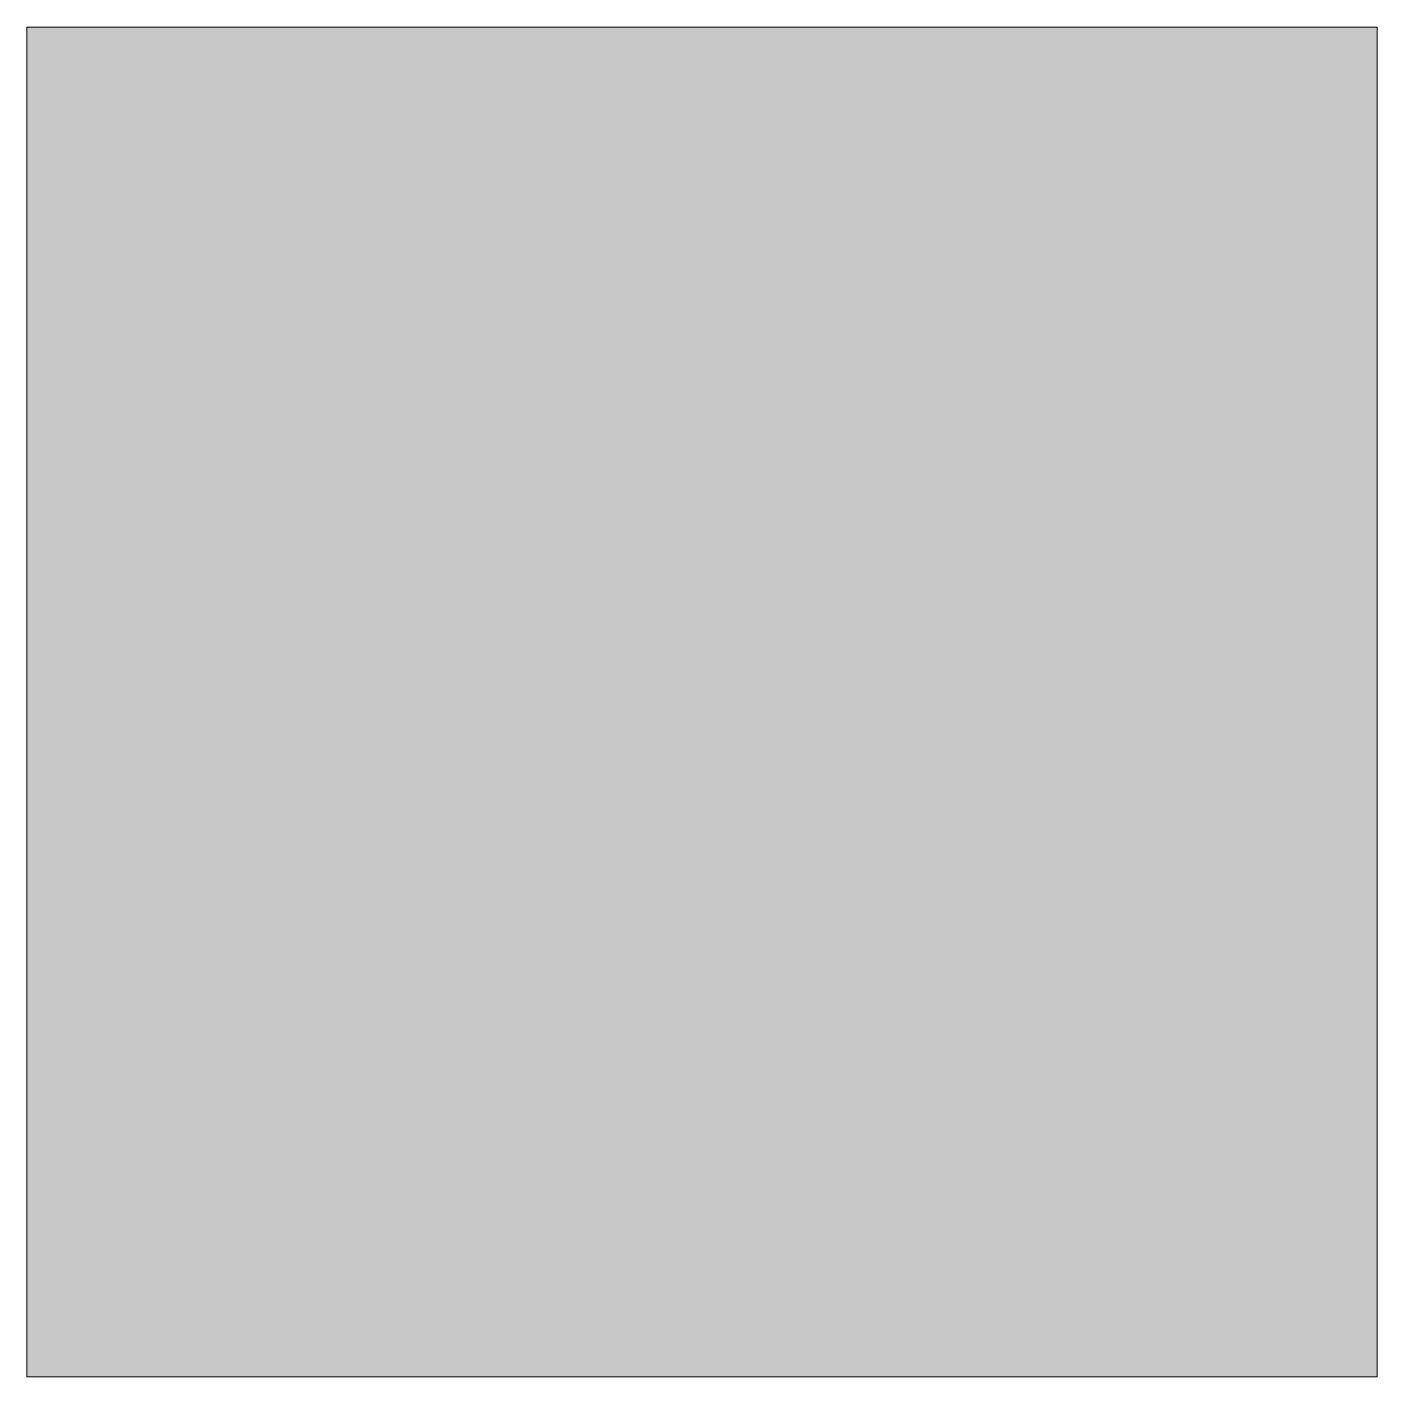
# Model space of a CAD drawing. Extents: x 140 to 2861, y -2860 to -140.
import ezdxf

# ---------------------------------------------------------------- set-up
doc = ezdxf.new("R2010")
doc.units = 0
doc.header["$MEASUREMENT"] = 0
doc.layers.add('Layer 1', color=7, linetype='Continuous')

msp = doc.modelspace()

# ---------------------------------------------------------------- hatches: boundary and pattern name
at = {"layer": 'Layer 1', "true_color": 0xf9a21a}
h = msp.add_hatch(color=40, dxfattribs=at)
h.dxf.hatch_style = 2
h.paths.add_polyline_path([(2860.6, -139.6), (2860.6, -2859.8), (140.3, -2859.8), (140.3, -139.6)])

# ---------------------------------------------------------------- linework, layer by layer
at = {"layer": 'Layer 1', "lineweight": 0}
msp.add_lwpolyline([(2860.6, -139.6), (2860.6, -2859.8), (140.3, -2859.8), (140.3, -139.6), (2860.6, -139.6)], dxfattribs=at)

doc.saveas('drawing.dxf')
